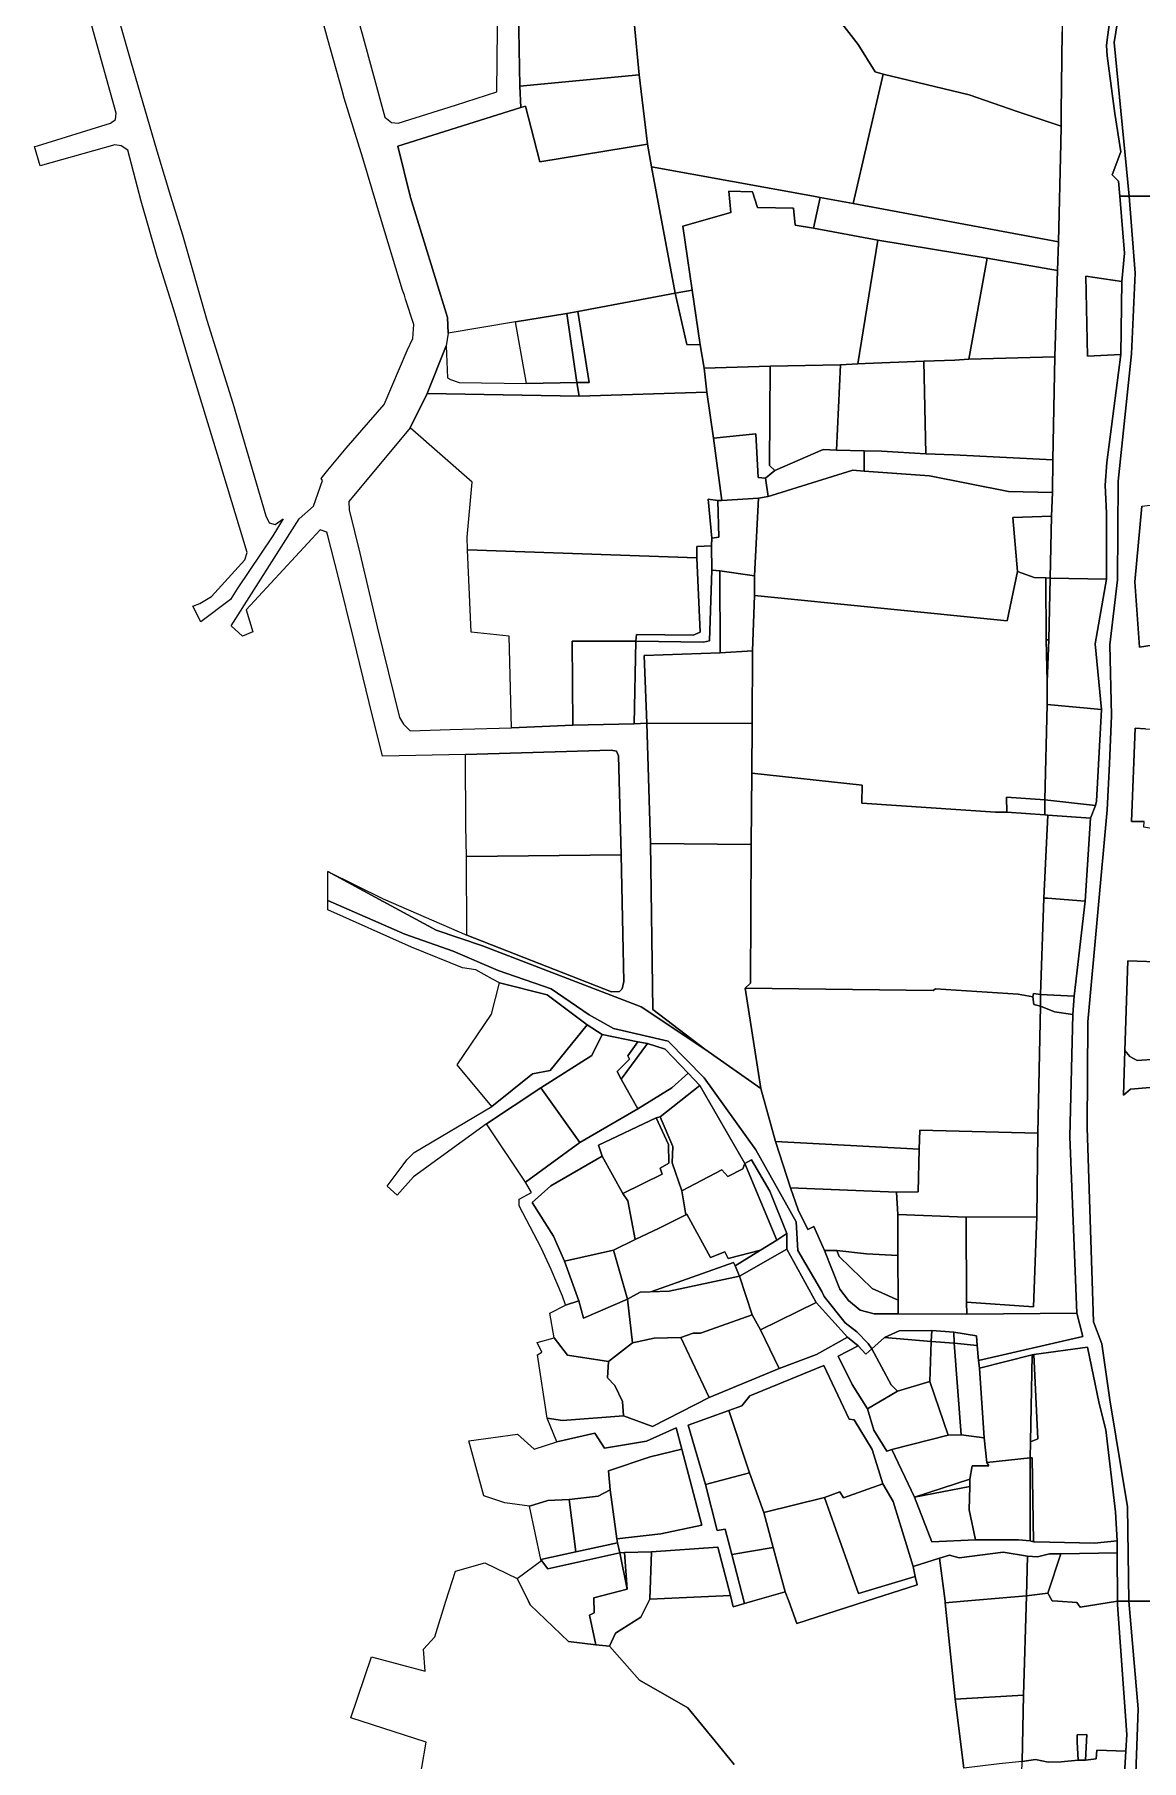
# Model space of a CAD drawing. Header units: feet. Extents: x -1222 to 199575, y -502 to 454509.
# Drawn here: x -488.6 to -331, y 482.6 to 728.3 of the extents above; entities that cross this region are included whole.
import ezdxf

# ---------------------------------------------------------------- set-up
doc = ezdxf.new("R2010")
doc.units = ezdxf.units.FT
doc.header["$MEASUREMENT"] = 0
doc.layers.add('지적', color=7, linetype='CONTINUOUS')

msp = doc.modelspace()

# ---------------------------------------------------------------- linework, layer by layer
at = {"layer": '지적', "color": 20}
for points in [[(-443.08, 770.41), (-446.86, 769.49), (-452.62, 768.09), (-452.76, 767.68), (-452.79, 767.28), (-449.19, 754.16), (-446.86, 745.73), (-445.66, 741.37), (-442, 728.38), (-438.77, 716.52), (-437.83, 715.76), (-436.87, 715.65), (-428.7, 718.2), (-422.83, 720.1), (-422.68, 733.6), (-425.39, 742.59), (-426.4, 746.32), (-430.05, 759.47), (-433.98, 772.75), (-443.08, 770.41)], [(-342.05, 739.17), (-342.3, 728.65), (-342.46, 717.2), (-342.47, 715.23), (-348.72, 717.33), (-355.55, 719.67), (-367.78, 722.62), (-368.95, 722.96), (-371.37, 726.84), (-376.16, 733.04), (-378.42, 735.69), (-378.5, 735.77), (-378.44, 739.25), (-378.36, 742.63), (-378.3, 743.21), (-375.28, 744.06), (-373.14, 742.87), (-368.16, 745.15), (-363.38, 745.56), (-361.49, 745.72), (-358.58, 742.49), (-349.9, 739.52), (-349.75, 739.39), (-342.05, 739.17)], [(-397.21, 744.14), (-391.23, 739.99), (-390.55, 739.39), (-379.63, 733.99), (-378.42, 735.69), (-376.16, 733.04), (-371.37, 726.84), (-368.95, 722.96), (-367.78, 722.62), (-372.09, 704.23), (-376.76, 705.08), (-377.72, 705.25), (-400.8, 709.42), (-401.37, 712.67), (-402.54, 722.52), (-403.27, 730.03), (-403.26, 731.15), (-397.89, 742.6), (-397.21, 744.14)], [(-403.51, 741.07), (-403.42, 731.17), (-403.26, 731.15), (-403.27, 730.03), (-402.54, 722.52), (-419.52, 720.9), (-419.82, 736.92), (-403.51, 741.07)], [(-419.52, 720.9), (-402.54, 722.52), (-401.37, 712.67), (-416.68, 710.14), (-418.71, 718.09), (-419.39, 717.87), (-419.52, 720.9)], [(-367.78, 722.62), (-355.55, 719.67), (-348.72, 717.33), (-342.47, 715.23), (-342.5, 712.81), (-342.83, 698.75), (-372.09, 704.23), (-367.78, 722.62)], [(-401.37, 712.67), (-400.8, 709.42), (-397.4, 691.44), (-411.3, 688.84), (-412.86, 688.56), (-420.17, 687.38), (-429.75, 685.78), (-429.85, 688.01), (-435.09, 705.08), (-435.13, 705.25), (-436.92, 712.4), (-419.39, 717.87), (-418.71, 718.09), (-416.68, 710.14), (-401.37, 712.67)], [(-400.8, 709.42), (-377.72, 705.25), (-376.76, 705.08), (-377.72, 700.71), (-380.32, 701.13), (-380.59, 703.56), (-385.71, 703.64), (-386.42, 705.87), (-389.78, 705.98), (-389.51, 702.96), (-396.32, 701.01), (-395.01, 691.89), (-397.4, 691.44), (-400.8, 709.42)], [(-368.55, 699.02), (-371.39, 681.41), (-373.86, 681.24), (-383.9, 681.06), (-393.31, 680.79), (-393.86, 684.11), (-395.01, 691.89), (-396.32, 701.01), (-389.51, 702.96), (-389.78, 705.98), (-386.42, 705.87), (-385.71, 703.64), (-380.59, 703.56), (-380.32, 701.13), (-377.72, 700.71), (-368.55, 699.02)], [(-334.1, 705.25), (-332.79, 705.25), (-331.91, 694.29), (-332.42, 682.81), (-334.36, 664.68), (-334.43, 650.64), (-335.53, 641.39), (-335.28, 631.32), (-335.58, 624.46), (-335.88, 617.91), (-338.65, 587.74), (-338.75, 572.67), (-337.85, 545.01), (-336.68, 541.9), (-335.52, 533.91), (-333.02, 518.69), (-332.82, 505.25), (-334.41, 505.25), (-334.48, 512.12), (-334.48, 513.83), (-334.72, 517.96), (-336.09, 529.63), (-337.04, 533.38), (-338.72, 541.41), (-346.34, 540.35), (-346.58, 540.32), (-354.07, 538.42), (-354.22, 539.51), (-339.39, 542.94), (-340.2, 546.23), (-341.23, 571.33), (-340.78, 588.79), (-340.62, 591.4), (-339.02, 604.89), (-338.27, 616.72), (-337.58, 618.51), (-337.44, 619.13), (-336.73, 632.18), (-337.6, 641.53), (-336.01, 650.72), (-335.98, 660.13), (-336.21, 664.14), (-335.96, 667.34), (-333.98, 682.72), (-333.83, 693.1), (-333.42, 697.13), (-334.1, 705.25)], [(-376.76, 705.08), (-372.09, 704.23), (-342.83, 698.75), (-342.99, 694.66), (-352.97, 696.44), (-368.55, 699.02), (-377.72, 700.71), (-376.76, 705.08)], [(-352.97, 696.44), (-355.59, 682.07), (-357.58, 681.93), (-361.99, 681.76), (-370.35, 681.45), (-371.39, 681.41), (-368.55, 699.02), (-352.97, 696.44)], [(-342.99, 694.66), (-343.34, 682.38), (-355.59, 682.07), (-352.97, 696.44), (-342.99, 694.66)], [(-338.95, 693.88), (-333.83, 693.1), (-333.98, 682.72), (-338.68, 682.49), (-338.95, 693.88)], [(-411.3, 688.84), (-397.4, 691.44), (-395.76, 684.13), (-393.86, 684.11), (-393.31, 680.79), (-392.91, 677.37), (-411.1, 676.78), (-411.43, 678.74), (-409.68, 678.73), (-411.3, 688.84)], [(-395.01, 691.89), (-393.86, 684.11), (-395.76, 684.13), (-397.4, 691.44), (-395.01, 691.89)], [(-420.17, 687.38), (-412.86, 688.56), (-411.43, 678.74), (-418.6, 678.61), (-420.17, 687.38)], [(-412.86, 688.56), (-411.3, 688.84), (-409.68, 678.73), (-411.43, 678.74), (-412.86, 688.56)], [(-418.6, 678.61), (-411.43, 678.74), (-411.1, 676.78), (-432.75, 677.15), (-430.04, 683.96), (-429.84, 679.41), (-429.43, 679.16), (-428.18, 678.74), (-418.6, 678.61)], [(-393.31, 680.79), (-383.9, 681.06), (-383.97, 666.9), (-383.24, 666.21), (-384.56, 665.14), (-385.59, 665.22), (-385.93, 671.42), (-391.94, 670.8), (-392.91, 677.37), (-393.31, 680.79)], [(-383.9, 681.06), (-373.86, 681.24), (-374.45, 669.1), (-376.33, 669.18), (-383.24, 666.21), (-383.97, 666.9), (-383.9, 681.06)], [(-361.73, 668.58), (-368.06, 668.97), (-370.51, 669.01), (-374.45, 669.1), (-373.86, 681.24), (-371.39, 681.41), (-370.35, 681.45), (-361.99, 681.76), (-361.73, 668.58)], [(-343.65, 667.72), (-357.8, 668.42), (-361.73, 668.58), (-361.99, 681.76), (-357.58, 681.93), (-355.59, 682.07), (-343.34, 682.38), (-343.65, 667.72)], [(-411.1, 676.78), (-392.91, 677.37), (-391.94, 670.8), (-390.75, 661.94), (-391.33, 661.95), (-392.7, 662.15), (-392.18, 656.57), (-392.23, 655.49), (-394.32, 655.39), (-394.34, 653.77), (-427.01, 654.92), (-427.03, 656.74), (-426.34, 664.55), (-435.14, 672.29), (-432.75, 677.15), (-411.1, 676.78)], [(-391.94, 670.8), (-385.93, 671.42), (-385.59, 665.22), (-384.56, 665.14), (-384.16, 662.53), (-385.53, 662.26), (-390.75, 661.94), (-391.94, 670.8)], [(-370.51, 669.01), (-370.5, 666.13), (-372.13, 666.26), (-383.71, 662.63), (-384.16, 662.53), (-384.56, 665.14), (-383.24, 666.21), (-376.33, 669.18), (-374.45, 669.1), (-370.51, 669.01)], [(-370.51, 669.01), (-368.06, 668.97), (-361.73, 668.58), (-357.8, 668.42), (-343.65, 667.72), (-343.67, 663.08), (-349.97, 663.23), (-361.18, 665.45), (-370.5, 666.13), (-370.51, 669.01)], [(-343.67, 663.08), (-343.81, 659.7), (-349.32, 659.5), (-348.65, 651.83), (-350.16, 644.81), (-386.1, 648.4), (-386.12, 651.23), (-385.53, 662.26), (-384.16, 662.53), (-383.71, 662.63), (-372.13, 666.26), (-370.5, 666.13), (-361.18, 665.45), (-349.97, 663.23), (-343.67, 663.08)], [(-391.22, 656.7), (-392.18, 656.57), (-392.7, 662.15), (-391.33, 661.95), (-391.22, 656.7)], [(-386.12, 651.23), (-391.08, 651.93), (-392.19, 652.03), (-392.23, 655.49), (-392.18, 656.57), (-391.22, 656.7), (-391.33, 661.95), (-390.75, 661.94), (-385.53, 662.26), (-386.12, 651.23)], [(-324.03, 655.37), (-324.08, 650.88), (-324.36, 642.17), (-331.28, 641.05), (-331.98, 650.38), (-330.97, 661.12), (-329.75, 661.29), (-323.9, 661.46), (-324.03, 655.37)], [(-343.81, 659.7), (-344.03, 650.88), (-344.66, 650.91), (-346.28, 650.97), (-348.65, 651.83), (-349.32, 659.5), (-343.81, 659.7)], [(-394.34, 653.77), (-393.87, 643.19), (-394.86, 642.77), (-402.94, 642.87), (-403, 641.92), (-412.09, 641.93), (-411.97, 629.97), (-420.74, 629.6), (-421.07, 642.63), (-426.49, 643.19), (-427.01, 654.92), (-394.34, 653.77)], [(-394.34, 653.77), (-394.32, 655.39), (-392.23, 655.49), (-392.19, 652.03), (-392.52, 641.95), (-393.38, 641.77), (-403, 641.92), (-402.94, 642.87), (-394.86, 642.77), (-393.87, 643.19), (-394.34, 653.77)], [(-392.19, 652.03), (-391.08, 651.93), (-391.01, 640.23), (-401.84, 639.87), (-401.44, 630.22), (-403.26, 630.16), (-403, 641.92), (-393.38, 641.77), (-392.52, 641.95), (-392.19, 652.03)], [(-391.08, 651.93), (-386.12, 651.23), (-386.1, 648.4), (-386.39, 640.52), (-391.01, 640.23), (-391.08, 651.93)], [(-348.65, 651.83), (-346.28, 650.97), (-344.66, 650.91), (-344.59, 642.09), (-344.44, 636.14), (-344.45, 632.92), (-344.76, 619.31), (-350.26, 619.73), (-350.21, 617.57), (-351.8, 617.55), (-370.84, 618.83), (-370.78, 621.43), (-386.49, 623.13), (-386.45, 630.21), (-386.39, 640.52), (-386.1, 648.4), (-350.16, 644.81), (-348.65, 651.83)], [(-344.03, 650.88), (-344.23, 642.11), (-344.59, 642.09), (-344.66, 650.91), (-344.03, 650.88)], [(-336.01, 650.72), (-337.6, 641.53), (-336.73, 632.18), (-344.45, 632.92), (-344.44, 636.14), (-344.23, 642.11), (-344.03, 650.88), (-336.01, 650.72)], [(-403, 641.92), (-403.26, 630.16), (-411.97, 629.97), (-412.09, 641.93), (-403, 641.92)], [(-344.59, 642.09), (-344.23, 642.11), (-344.44, 636.14), (-344.59, 642.09)], [(-386.39, 640.52), (-386.45, 630.21), (-401.44, 630.22), (-401.84, 639.87), (-391.01, 640.23), (-386.39, 640.52)], [(-336.73, 632.18), (-337.44, 619.13), (-337.58, 618.51), (-344.76, 619.31), (-344.45, 632.92), (-336.73, 632.18)], [(-386.45, 630.21), (-386.49, 623.13), (-386.58, 612.96), (-400.94, 613.11), (-401.44, 630.22), (-386.45, 630.21)], [(-332.46, 616.24), (-331.92, 629.55), (-330.46, 629.43), (-324.62, 629.24), (-324.85, 615.68), (-327.41, 615.79), (-327.74, 614.93), (-330.67, 615.44), (-330.62, 616.24), (-332.46, 616.24)], [(-427.29, 625.8), (-406.54, 626.4), (-405.75, 626.25), (-405.5, 625.6), (-405.09, 611.52), (-427.12, 611.28), (-427.21, 615.6), (-427.29, 625.8)], [(-386.49, 623.13), (-370.78, 621.43), (-370.84, 618.83), (-351.8, 617.55), (-350.21, 617.57), (-344.8, 617.18), (-344.35, 617.15), (-344.9, 605.34), (-345.38, 591.6), (-346.38, 591.74), (-346.5, 591.29), (-348.57, 591.68), (-360.37, 592.4), (-360.69, 592.17), (-387.43, 592.53), (-386.7, 593.23), (-386.58, 612.96), (-386.49, 623.13)], [(-350.21, 617.57), (-350.26, 619.73), (-344.76, 619.31), (-344.8, 617.18), (-350.21, 617.57)], [(-344.76, 619.31), (-337.58, 618.51), (-338.27, 616.72), (-344.35, 617.15), (-344.8, 617.18), (-344.76, 619.31)], [(-338.27, 616.72), (-339.02, 604.89), (-344.4, 605.32), (-344.9, 605.34), (-344.35, 617.15), (-338.27, 616.72)], [(-386.58, 612.96), (-386.7, 593.23), (-387.43, 592.53), (-385.22, 578.24), (-393.18, 583.82), (-400.61, 589.47), (-400.94, 613.11), (-386.58, 612.96)], [(-427.12, 611.28), (-405.09, 611.52), (-404.72, 593.46), (-404.97, 592.42), (-405.35, 592.05), (-406.47, 591.99), (-427.1, 600.05), (-427.12, 611.28)], [(-446.86, 609.12), (-439, 604.84), (-431.44, 600.75), (-424.83, 598.54), (-402.27, 589.88), (-393.18, 583.82), (-385.22, 578.24), (-383.14, 570.67), (-381, 564.07), (-379.9, 560.94), (-378.55, 558.18), (-377.69, 558.6), (-376.17, 555.15), (-373.95, 549.69), (-372.72, 548.04), (-371.07, 546.7), (-369.07, 546.15), (-365.66, 546.16), (-355.9, 546.12), (-340.2, 546.23), (-339.39, 542.94), (-354.22, 539.51), (-354.42, 541.63), (-354.53, 543.04), (-357.73, 543.53), (-360.89, 543.76), (-365.52, 543.74), (-367.61, 542.79), (-369.43, 541.19), (-369.92, 541.94), (-371.55, 543.58), (-373.22, 544.87), (-376.18, 548.64), (-376.55, 549.34), (-379.96, 555.15), (-380.21, 559.25), (-385.93, 569.5), (-393.3, 579.77), (-398.43, 584.95), (-406.2, 586.77), (-409.66, 588.72), (-415.06, 592.43), (-422.6, 595.02), (-429.05, 597.8), (-435.9, 600.19), (-446.86, 604.98), (-446.86, 609.12)], [(-446.86, 603.66), (-446.86, 604.98), (-435.9, 600.19), (-429.05, 597.8), (-422.6, 595.02), (-415.06, 592.43), (-409.66, 588.72), (-406.2, 586.77), (-398.43, 584.95), (-393.3, 579.77), (-385.93, 569.5), (-380.21, 559.25), (-379.96, 555.15), (-376.55, 549.34), (-376.18, 548.64), (-373.22, 544.87), (-371.55, 543.58), (-369.92, 541.94), (-369.43, 541.19), (-370.26, 540.42), (-371.35, 541.62), (-372.86, 542.85), (-377.33, 547.75), (-381.53, 555.36), (-381.53, 557.59), (-383.93, 563.6), (-386.53, 568.09), (-387.49, 567.58), (-393.89, 578.64), (-395.59, 580.42), (-398.85, 583.81), (-401.37, 584.62), (-402.75, 584.87), (-407.8, 585.94), (-409.96, 587.3), (-415.66, 591.55), (-422.43, 593.29), (-423.44, 593.79), (-425.81, 595.11), (-427.7, 595.4), (-434.98, 598.33), (-446.86, 603.66)], [(-344.9, 605.34), (-344.4, 605.32), (-339.02, 604.89), (-340.62, 591.4), (-345.38, 591.6), (-344.9, 605.34)], [(-332.94, 596.4), (-327.6, 596.24), (-327.86, 590.26), (-328.55, 590.13), (-328.93, 582.4), (-331.64, 582.22), (-332.68, 582.8), (-333.4, 583.64), (-332.94, 596.4)], [(-422.43, 593.29), (-415.66, 591.55), (-409.96, 587.3), (-415.22, 580.8), (-417.71, 580.3), (-423.53, 575.67), (-428.45, 581.6), (-423.59, 588.82), (-422.43, 593.29)], [(-346.5, 591.29), (-346.33, 590.17), (-345.4, 589.97), (-345.78, 571.88), (-362.58, 572.31), (-362.67, 569.6), (-383.14, 570.67), (-385.22, 578.24), (-387.43, 592.53), (-360.69, 592.17), (-360.37, 592.4), (-348.57, 591.68), (-346.5, 591.29)], [(-345.4, 589.97), (-343.39, 589.15), (-340.78, 588.79), (-341.23, 571.33), (-340.2, 546.23), (-355.9, 546.12), (-355.92, 547.84), (-346.4, 547.15), (-345.94, 559.96), (-345.78, 571.88), (-345.4, 589.97)], [(-345.38, 591.6), (-345.4, 589.97), (-346.33, 590.17), (-346.5, 591.29), (-346.38, 591.74), (-345.38, 591.6)], [(-340.62, 591.4), (-340.78, 588.79), (-343.39, 589.15), (-345.4, 589.97), (-345.38, 591.6), (-340.62, 591.4)], [(-409.96, 587.3), (-407.8, 585.94), (-409.27, 582.92), (-416.54, 578.33), (-424.28, 573.2), (-434.68, 565.67), (-436.99, 563.03), (-438.42, 564.31), (-436.13, 567.35), (-435.63, 568.06), (-434.6, 569.12), (-423.53, 575.67), (-417.71, 580.3), (-415.22, 580.8), (-409.96, 587.3)], [(-402.75, 584.87), (-404.15, 582.89), (-403.92, 582.39), (-405.68, 580.65), (-405.12, 579.56), (-402.73, 575.35), (-411.01, 570.56), (-416.54, 578.33), (-409.27, 582.92), (-407.8, 585.94), (-402.75, 584.87)], [(-401.37, 584.62), (-405.12, 579.56), (-405.68, 580.65), (-403.92, 582.39), (-404.15, 582.89), (-402.75, 584.87), (-401.37, 584.62)], [(-395.59, 580.42), (-397.87, 578.33), (-402.73, 575.35), (-405.12, 579.56), (-401.37, 584.62), (-398.85, 583.81), (-395.59, 580.42)], [(-393.89, 578.64), (-399.56, 574.22), (-400.13, 574.07), (-408.33, 570.17), (-407.83, 568.59), (-415.14, 564.37), (-417.8, 562.02), (-414.76, 557.2), (-413.17, 553.66), (-411.12, 548), (-413.03, 547.4), (-413.07, 547.59), (-413.47, 548.66), (-415.08, 552.49), (-416.51, 555.57), (-417.01, 556.57), (-419.65, 561.52), (-419.61, 562.47), (-417.89, 563.45), (-418.75, 564.9), (-411.01, 570.56), (-402.73, 575.35), (-397.87, 578.33), (-395.59, 580.42), (-393.89, 578.64)], [(-416.54, 578.33), (-411.01, 570.56), (-418.75, 564.9), (-424.28, 573.2), (-416.54, 578.33)], [(-393.89, 578.64), (-387.49, 567.58), (-387.77, 566.82), (-389.92, 565.72), (-390.79, 566.64), (-396.49, 563.66), (-397.85, 567.66), (-397.76, 569.98), (-399.56, 574.22), (-393.89, 578.64)], [(-400.13, 574.07), (-398.36, 570.27), (-398.31, 567.59), (-399.56, 566.88), (-399.27, 566.05), (-404.88, 563.29), (-407.83, 568.59), (-408.33, 570.17), (-400.13, 574.07)], [(-399.56, 574.22), (-397.76, 569.98), (-397.85, 567.66), (-396.49, 563.66), (-395.91, 560.26), (-399.68, 558.33), (-403.13, 556.72), (-404.17, 562.26), (-404.88, 563.29), (-399.27, 566.05), (-399.56, 566.88), (-398.31, 567.59), (-398.36, 570.27), (-400.13, 574.07), (-399.56, 574.22)], [(-362.67, 569.6), (-362.83, 563.52), (-365.89, 563.48), (-381, 564.07), (-383.14, 570.67), (-362.67, 569.6)], [(-345.78, 571.88), (-345.94, 559.96), (-356, 559.94), (-365.72, 560.32), (-365.89, 563.48), (-362.83, 563.52), (-362.67, 569.6), (-362.58, 572.31), (-345.78, 571.88)], [(-404.88, 563.29), (-404.17, 562.26), (-403.13, 556.72), (-406.21, 555.21), (-413.17, 553.66), (-414.76, 557.2), (-417.8, 562.02), (-415.14, 564.37), (-407.83, 568.59), (-404.88, 563.29)], [(-387.49, 567.58), (-382.96, 556.64), (-385.29, 555.2), (-389.87, 554.05), (-390.35, 554.97), (-392.39, 554.18), (-395.76, 560.35), (-395.91, 560.26), (-396.49, 563.66), (-390.79, 566.64), (-389.92, 565.72), (-387.77, 566.82), (-387.49, 567.58)], [(-381.53, 557.59), (-382.96, 556.64), (-387.49, 567.58), (-386.53, 568.09), (-383.93, 563.6), (-381.53, 557.59)], [(-381, 564.07), (-365.89, 563.48), (-365.72, 560.32), (-365.71, 554.46), (-370.15, 554.7), (-374.39, 555.15), (-376.17, 555.15), (-377.69, 558.6), (-378.55, 558.18), (-379.9, 560.94), (-381, 564.07)], [(-400.89, 549.28), (-402.39, 549.22), (-404.22, 548.23), (-406.21, 555.21), (-403.13, 556.72), (-399.68, 558.33), (-395.91, 560.26), (-395.76, 560.35), (-392.39, 554.18), (-390.35, 554.97), (-389.87, 554.05), (-385.29, 555.2), (-388.89, 553), (-389.1, 553.46), (-400.89, 549.28)], [(-365.72, 560.32), (-356, 559.94), (-355.92, 547.84), (-355.9, 546.12), (-365.66, 546.16), (-365.67, 548.12), (-365.71, 554.46), (-365.72, 560.32)], [(-345.94, 559.96), (-346.4, 547.15), (-355.92, 547.84), (-356, 559.94), (-345.94, 559.96)], [(-382.96, 556.64), (-381.53, 557.59), (-381.53, 555.36), (-388.24, 551.54), (-388.89, 553), (-385.29, 555.2), (-382.96, 556.64)], [(-388.24, 551.54), (-381.53, 555.36), (-377.33, 547.75), (-385.29, 543.89), (-386.44, 546.01), (-388.24, 551.54)], [(-406.21, 555.21), (-404.22, 548.23), (-410.46, 545.53), (-411.12, 548), (-413.17, 553.66), (-406.21, 555.21)], [(-388.89, 553), (-388.24, 551.54), (-398.26, 549.39), (-400.89, 549.28), (-389.1, 553.46), (-388.89, 553)], [(-374.39, 555.15), (-374.08, 554.3), (-369.36, 549.78), (-365.67, 548.12), (-365.66, 546.16), (-369.07, 546.15), (-371.07, 546.7), (-372.72, 548.04), (-373.95, 549.69), (-376.17, 555.15), (-374.39, 555.15)], [(-365.71, 554.46), (-365.67, 548.12), (-369.36, 549.78), (-374.08, 554.3), (-374.39, 555.15), (-370.15, 554.7), (-365.71, 554.46)], [(-404.22, 548.23), (-402.39, 549.22), (-398.26, 549.39), (-388.24, 551.54), (-386.44, 546.01), (-393.8, 543.42), (-394.87, 543.42), (-396.61, 542.79), (-400.39, 542.67), (-403.49, 542.01), (-404.22, 548.23)], [(-411.12, 548), (-410.46, 545.53), (-404.22, 548.23), (-403.49, 542.01), (-406.9, 539.37), (-412.76, 540.28), (-414.66, 542.72), (-415.25, 546.23), (-413.03, 547.4), (-411.12, 548)], [(-385.29, 543.89), (-382.61, 538.37), (-392.57, 534.26), (-396.61, 542.79), (-394.87, 543.42), (-393.8, 543.42), (-386.44, 546.01), (-385.29, 543.89)], [(-377.33, 547.75), (-372.86, 542.85), (-377.28, 540.36), (-382.61, 538.37), (-385.29, 543.89), (-377.33, 547.75)], [(-367.61, 542.79), (-365.52, 543.74), (-360.89, 543.76), (-360.98, 542.24), (-367.61, 542.79)], [(-360.89, 543.76), (-357.73, 543.53), (-357.71, 542), (-360.98, 542.24), (-360.89, 543.76)], [(-357.73, 543.53), (-354.53, 543.04), (-354.42, 541.63), (-357.71, 542), (-357.73, 543.53)], [(-417.09, 542.07), (-414.66, 542.72), (-412.76, 540.28), (-406.9, 539.37), (-407.05, 537.04), (-406.02, 535.95), (-404.93, 533.67), (-404.79, 531.62), (-413.45, 530.95), (-415.64, 531.28), (-417.01, 540.33), (-416.4, 540.68), (-417.09, 542.07)], [(-371.35, 541.62), (-374.19, 540.14), (-372.22, 536.11), (-370.01, 532.61), (-369.12, 529.59), (-367.28, 526.62), (-366.57, 526.82), (-363.34, 520.07), (-360.86, 513.72), (-354.67, 514), (-348.54, 513.98), (-346.86, 513.85), (-346.38, 513.72), (-346.25, 513.69), (-337.69, 513.52), (-334.48, 513.83), (-334.48, 512.12), (-342.5, 512), (-344.12, 511.99), (-345.82, 511.56), (-347.23, 511.68), (-350.72, 512.25), (-356.96, 511.4), (-358.35, 511.82), (-359.77, 511.36), (-363.53, 510.21), (-366.36, 519.45), (-367.84, 521.96), (-369.37, 526.82), (-371.91, 531.05), (-372.65, 531.18), (-376.24, 538.82), (-386.79, 534.46), (-387.94, 533.06), (-389.78, 532.38), (-395.59, 530.29), (-393.08, 521.87), (-391.42, 515.31), (-390.31, 515.51), (-389.35, 511.9), (-387.55, 504.92), (-389.15, 504.46), (-389.34, 505.25), (-389.54, 506.04), (-391.34, 512.96), (-400.77, 512.27), (-404.63, 512.17), (-405.28, 512.15), (-405.63, 513.55), (-405.72, 514.13), (-399.48, 514.84), (-393.6, 516.07), (-396.47, 526.89), (-397.27, 529.94), (-401.51, 528.02), (-407.5, 527.03), (-408.84, 529.17), (-414.29, 527.93), (-415.64, 531.28), (-413.45, 530.95), (-404.79, 531.62), (-400.66, 530.14), (-392.57, 534.26), (-382.61, 538.37), (-377.28, 540.36), (-372.86, 542.85), (-371.35, 541.62)], [(-403.49, 542.01), (-400.39, 542.67), (-396.61, 542.79), (-392.57, 534.26), (-400.66, 530.14), (-404.79, 531.62), (-404.93, 533.67), (-406.02, 535.95), (-407.05, 537.04), (-406.9, 539.37), (-403.49, 542.01)], [(-370.26, 540.42), (-369.43, 541.19), (-366.64, 536.07), (-365.75, 535.15), (-370.01, 532.61), (-372.22, 536.11), (-374.19, 540.14), (-371.35, 541.62), (-370.26, 540.42)], [(-367.61, 542.79), (-360.98, 542.24), (-361.15, 536.52), (-365.75, 535.15), (-366.64, 536.07), (-369.43, 541.19), (-367.61, 542.79)], [(-357.71, 542), (-356.71, 528.92), (-358.56, 528.86), (-361.15, 536.52), (-360.98, 542.24), (-357.71, 542)], [(-354.42, 541.63), (-354.22, 539.51), (-354.07, 538.42), (-353.4, 528.5), (-356.71, 528.92), (-357.71, 542), (-354.42, 541.63)], [(-346.34, 540.35), (-338.72, 541.41), (-337.04, 533.38), (-336.09, 529.63), (-334.72, 517.96), (-334.48, 513.83), (-337.69, 513.52), (-346.25, 513.69), (-346.38, 513.72), (-346.57, 525.64), (-346.87, 525.64), (-346.82, 527.94), (-345.77, 528.35), (-346.34, 540.35)], [(-389.78, 532.38), (-387.94, 533.06), (-386.79, 534.46), (-376.24, 538.82), (-372.65, 531.18), (-371.91, 531.05), (-369.37, 526.82), (-367.84, 521.96), (-373.47, 519.98), (-373.98, 520.81), (-376.16, 520.03), (-384.78, 517.88), (-386.82, 523.53), (-389.78, 532.38)], [(-346.58, 540.32), (-346.82, 527.94), (-346.87, 525.64), (-353.05, 524.99), (-353.4, 528.5), (-354.07, 538.42), (-346.58, 540.32)], [(-346.58, 540.32), (-346.34, 540.35), (-345.77, 528.35), (-346.82, 527.94), (-346.58, 540.32)], [(-361.15, 536.52), (-358.56, 528.86), (-366.57, 526.82), (-367.28, 526.62), (-369.12, 529.59), (-370.01, 532.61), (-365.75, 535.15), (-361.15, 536.52)], [(-389.78, 532.38), (-386.82, 523.53), (-393.08, 521.87), (-395.59, 530.29), (-389.78, 532.38)], [(-396.47, 526.89), (-401, 525.82), (-406.93, 523.8), (-406.68, 521.1), (-408.4, 520.18), (-412.53, 519.74), (-415.55, 519.59), (-418.14, 518.77), (-421.67, 519.25), (-424.68, 520.27), (-426.82, 528.07), (-419.86, 529.01), (-417.48, 526.91), (-414.29, 527.93), (-408.84, 529.17), (-407.5, 527.03), (-401.51, 528.02), (-397.27, 529.94), (-396.47, 526.89)], [(-358.56, 528.86), (-356.71, 528.92), (-353.4, 528.5), (-353.05, 524.99), (-352.74, 524.53), (-355.13, 524.51), (-355.47, 522.6), (-363.34, 520.07), (-366.57, 526.82), (-358.56, 528.86)], [(-396.47, 526.89), (-393.6, 516.07), (-399.48, 514.84), (-405.72, 514.13), (-406.68, 521.1), (-406.93, 523.8), (-401, 525.82), (-396.47, 526.89)], [(-393.08, 521.87), (-386.82, 523.53), (-384.78, 517.88), (-383.44, 512.89), (-389.35, 511.9), (-390.31, 515.51), (-391.42, 515.31), (-393.08, 521.87)], [(-353.05, 524.99), (-346.87, 525.64), (-346.86, 513.85), (-348.54, 513.98), (-354.67, 514), (-355.53, 518.26), (-355.44, 521.56), (-355.47, 522.6), (-355.13, 524.51), (-352.74, 524.53), (-353.05, 524.99)], [(-346.86, 513.85), (-346.87, 525.64), (-346.57, 525.64), (-346.38, 513.72), (-346.86, 513.85)], [(-406.68, 521.1), (-405.72, 514.13), (-405.63, 513.55), (-411.57, 512.26), (-412.53, 519.74), (-408.4, 520.18), (-406.68, 521.1)], [(-376.16, 520.03), (-373.98, 520.81), (-373.47, 519.98), (-367.84, 521.96), (-366.36, 519.45), (-363.53, 510.21), (-363.24, 508.76), (-371.29, 506.34), (-376.16, 520.03)], [(-355.47, 522.6), (-355.44, 521.56), (-363.34, 520.07), (-355.47, 522.6)], [(-355.44, 521.56), (-355.53, 518.26), (-354.67, 514), (-360.86, 513.72), (-363.34, 520.07), (-355.44, 521.56)], [(-412.53, 519.74), (-411.57, 512.26), (-416.57, 511.19), (-418.14, 518.77), (-415.55, 519.59), (-412.53, 519.74)], [(-384.78, 517.88), (-376.16, 520.03), (-371.29, 506.34), (-363.24, 508.76), (-362.95, 507.6), (-370.24, 505.25), (-380.11, 502.07), (-381.25, 505.25), (-381.74, 506.59), (-383.44, 512.89), (-384.78, 517.88)], [(-405.63, 513.55), (-405.28, 512.15), (-415.57, 509.87), (-416.47, 511.02), (-416.57, 511.19), (-411.57, 512.26), (-405.63, 513.55)], [(-416.47, 511.02), (-415.57, 509.87), (-405.28, 512.15), (-404.24, 506.98), (-408.99, 505.72), (-408.96, 503.6), (-409.61, 503.26), (-408.71, 499.06), (-412.59, 499.49), (-418.07, 504.74), (-418.32, 505.25), (-419.93, 508.46), (-416.47, 511.02)], [(-400.77, 512.27), (-401.03, 505.52), (-401.16, 505.25), (-402.33, 502.99), (-405.91, 500.71), (-406.78, 498.84), (-408.71, 499.06), (-409.61, 503.26), (-408.96, 503.6), (-408.99, 505.72), (-404.24, 506.98), (-404.63, 512.17), (-400.77, 512.27)], [(-404.63, 512.17), (-404.24, 506.98), (-405.28, 512.15), (-404.63, 512.17)], [(-389.54, 506.04), (-401.03, 505.52), (-400.77, 512.27), (-391.34, 512.96), (-389.54, 506.04)], [(-389.35, 511.9), (-383.44, 512.89), (-381.74, 506.59), (-386.4, 505.25), (-387.55, 504.92), (-389.35, 511.9)], [(-347.23, 511.68), (-347.37, 505.99), (-356.29, 505.25), (-358.96, 505.03), (-358.99, 505.25), (-359.77, 511.36), (-358.35, 511.82), (-356.96, 511.4), (-350.72, 512.25), (-347.23, 511.68)], [(-347.23, 511.68), (-345.82, 511.56), (-344.12, 511.99), (-342.5, 512), (-344.33, 506.4), (-347.37, 505.99), (-347.23, 511.68)], [(-342.5, 512), (-334.48, 512.12), (-334.41, 505.25), (-339.74, 504.4), (-340.23, 505.05), (-342.92, 505.25), (-343.73, 505.31), (-344.33, 506.4), (-342.5, 512)], [(-344.33, 506.4), (-343.73, 505.31), (-342.92, 505.25), (-340.23, 505.05), (-339.74, 504.4), (-334.41, 505.25), (-334.41, 504.71), (-333.09, 486.25), (-333.26, 483.92), (-337.39, 484.02), (-337.49, 482.81), (-338.97, 482.64), (-338.78, 486.26), (-340.18, 486.21), (-340.18, 485.21), (-340.02, 482.61), (-342.44, 482.38), (-344.31, 482.31), (-346.13, 482.73), (-348.02, 482.42), (-347.83, 491.89), (-347.37, 505.99), (-344.33, 506.4)], [(-358.96, 505.03), (-356.29, 505.25), (-347.37, 505.99), (-347.83, 491.89), (-357.53, 491.31), (-358.96, 505.03)], [(-347.83, 491.89), (-348.02, 482.42), (-351.27, 482.1), (-356.32, 481.46), (-357.53, 491.31), (-347.83, 491.89)], [(-338.97, 482.64), (-340.02, 482.61), (-340.18, 485.21), (-340.18, 486.21), (-338.78, 486.26), (-338.97, 482.64)], [(-333.26, 483.92), (-333.52, 479.07), (-333.62, 469.1), (-342.22, 468.73), (-348.45, 468.18), (-348.02, 482.42), (-346.13, 482.73), (-344.31, 482.31), (-342.44, 482.38), (-340.02, 482.61), (-338.97, 482.64), (-337.49, 482.81), (-337.39, 484.02), (-333.26, 483.92)]]:
    msp.add_lwpolyline(points, close=True, dxfattribs=at)
for points in [[(-321.62, 746.17), (-322.04, 727.62), (-322.29, 723.06), (-323.22, 705.25), (-323.22, 703.95), (-328.79, 702.69), (-329, 705.25), (-332.76, 705.25), (-334.9, 727.13), (-333.08, 738.32)], [(-333.08, 738.32), (-334.9, 727.13), (-332.76, 705.25), (-332.79, 705.25), (-334.1, 705.25), (-334.28, 707.39), (-335.2, 708.3), (-333.96, 711.56), (-334.79, 717.03), (-335.92, 725.23), (-336, 726.69), (-335.85, 727.88), (-334.72, 736.26)], [(-419.82, 736.92), (-419.52, 720.9), (-419.39, 717.87), (-436.92, 712.4), (-435.13, 705.25), (-435.09, 705.08), (-429.85, 688.01), (-429.75, 685.78), (-430.04, 683.96), (-432.75, 677.15), (-435.14, 672.29), (-443.9, 661.79), (-443.86, 660.59), (-442.33, 654.43), (-439.85, 643.96), (-436.68, 631.04), (-436.12, 630.09), (-435.15, 629.13), (-429.46, 629.32), (-420.74, 629.6), (-411.97, 629.97), (-403.26, 630.16), (-401.44, 630.22), (-400.94, 613.11), (-400.61, 589.47), (-393.18, 583.82), (-402.27, 589.88), (-424.83, 598.54), (-431.44, 600.75), (-439, 604.84), (-446.86, 609.12), (-439, 605.22), (-427.1, 600.05), (-406.47, 591.99), (-405.35, 592.05), (-404.97, 592.42), (-404.72, 593.46), (-405.09, 611.52), (-405.5, 625.6), (-405.75, 626.25), (-406.54, 626.4), (-427.29, 625.8), (-439.11, 625.54), (-440.98, 633.2), (-443.19, 642.16), (-445.39, 651.18), (-446.86, 656.9), (-447, 657.42), (-447.99, 657.76), (-458.51, 646.38), (-457.54, 643.22), (-459.04, 642.61), (-460.63, 644.09), (-450.97, 659.33), (-448.91, 661.15), (-447.65, 664.77), (-447.82, 665.08), (-446.86, 666.28), (-444.27, 669.4), (-438.87, 675.6), (-435.57, 683.29), (-434.76, 685), (-434.65, 687), (-435.83, 690.59), (-435.98, 691.19), (-436.24, 691.87), (-439.23, 701.76), (-441.89, 710.69), (-444.53, 719.21), (-444.82, 720.29), (-446.86, 727.57), (-448.32, 732.77)], [(-334.72, 736.26), (-335.85, 727.88), (-336, 726.69), (-335.92, 725.23), (-334.79, 717.03), (-333.96, 711.56), (-335.2, 708.3), (-334.28, 707.39), (-334.1, 705.25), (-333.42, 697.13), (-333.83, 693.1), (-338.95, 693.88), (-338.68, 682.49), (-333.98, 682.72), (-335.96, 667.34), (-336.21, 664.14), (-335.98, 660.13), (-336.01, 650.72), (-344.03, 650.88), (-343.81, 659.7), (-343.67, 663.08), (-343.65, 667.72), (-343.34, 682.38), (-342.99, 694.66), (-342.83, 698.75), (-342.5, 712.81), (-342.47, 715.23), (-342.46, 717.2), (-342.3, 728.65)], [(-477.05, 731.86), (-474.99, 724.57), (-471.25, 711.73), (-469.26, 705.25), (-467.58, 699.76), (-464.11, 687.59), (-460.42, 675.8), (-455.72, 659.74), (-455.21, 658.74), (-454.39, 658.52), (-453.26, 659.35), (-454.69, 656.93), (-459.81, 649.38), (-460.75, 647.83), (-464.97, 644.65), (-466.12, 646.88), (-465.11, 647.28), (-463.44, 648.28), (-458.72, 653.49), (-458.37, 654.53), (-462.28, 667.39), (-466.33, 680.76), (-468.62, 688.45), (-471.16, 696.64), (-473.48, 704.54), (-475.38, 711.8), (-476.31, 712.42), (-477.22, 712.57), (-487.84, 709.58), (-488.65, 712.32), (-488.22, 712.43), (-477.82, 715.66), (-477.09, 716.16), (-477.03, 717.09), (-480.47, 729.49)], [(-327.69, 505.25), (-332.82, 505.25), (-333.02, 518.69), (-335.52, 533.91), (-336.68, 541.9), (-337.85, 545.01), (-338.75, 572.67), (-338.65, 587.74), (-335.88, 617.91), (-335.58, 624.46), (-335.28, 631.32), (-335.53, 641.39), (-334.43, 650.64), (-334.36, 664.68), (-332.42, 682.81), (-331.91, 694.29), (-332.79, 705.25), (-329, 705.25)], [(-330.97, 661.12), (-331.98, 650.38), (-331.28, 641.05), (-324.36, 642.17)], [(-330.46, 629.43), (-331.92, 629.55), (-332.46, 616.24), (-330.62, 616.24)], [(-327.6, 596.24), (-332.94, 596.4), (-333.4, 583.64), (-333.59, 577.27), (-332.6, 578.16), (-329.78, 578.37)], [(-329.78, 578.37), (-332.6, 578.16), (-333.59, 577.27), (-333.4, 583.64), (-332.68, 582.8), (-331.64, 582.22), (-328.93, 582.4)], [(-389.02, 482.01), (-391.7, 485.32), (-395.63, 490.09), (-402.52, 494.03), (-406.78, 498.84), (-405.91, 500.71), (-402.33, 502.99), (-401.16, 505.25), (-401.03, 505.52), (-389.54, 506.04), (-389.34, 505.25), (-389.15, 504.46), (-387.55, 504.92), (-386.4, 505.25), (-381.74, 506.59), (-381.25, 505.25), (-380.11, 502.07), (-370.24, 505.25), (-362.95, 507.6), (-363.24, 508.76), (-363.53, 510.21), (-359.77, 511.36), (-358.99, 505.25), (-358.96, 505.03), (-358.96, 505.03), (-357.53, 491.31), (-356.32, 481.46)], [(-434.1, 477.95), (-432.88, 485.18), (-443.61, 488.66), (-440.67, 497.32), (-433.02, 495.3), (-433.27, 498.4), (-431.66, 500.18), (-430.06, 505.25), (-428.71, 509.54), (-424.51, 510.73), (-419.93, 508.46), (-419.93, 508.46), (-418.32, 505.25), (-418.07, 504.74), (-412.59, 499.49), (-408.71, 499.06), (-406.78, 498.84), (-402.52, 494.03), (-395.63, 490.09), (-391.7, 485.32), (-389.02, 482.01)], [(-333.52, 479.07), (-333.26, 483.92), (-333.09, 486.25), (-334.41, 504.71), (-334.41, 505.25), (-334.41, 505.25), (-332.82, 505.25), (-331.5, 489.93), (-332.1, 472.87)], [(-332.1, 472.87), (-331.5, 489.93), (-332.82, 505.25), (-327.69, 505.25), (-327.6, 497.02), (-327.46, 493.13), (-327.22, 487.86), (-326.74, 483.11), (-326.06, 477.03)]]:
    msp.add_lwpolyline(points, dxfattribs=at)

doc.saveas('drawing.dxf')
